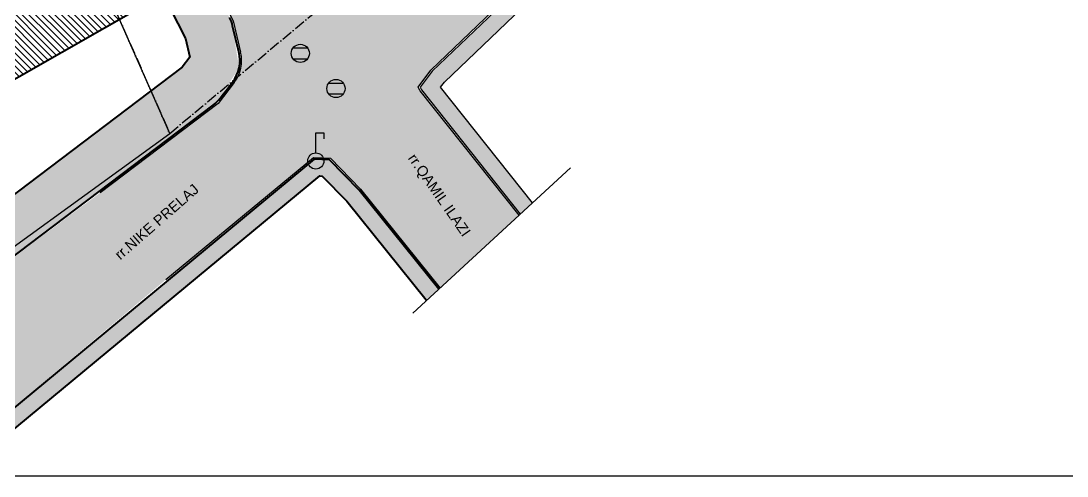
# Model space of a CAD drawing. Header units: metres. Extents: x 2674 to 33045, y -10854 to 2806.
# Drawn here: x 5575 to 11335, y -10854 to -8347 of the extents above; entities that cross this region are included whole.
import ezdxf

# ---------------------------------------------------------------- set-up
doc = ezdxf.new("R2010")
doc.units = ezdxf.units.M
doc.linetypes.add('ACAD_ISO10W100', pattern=[18, 12, -3, 0, -3])
for name, color, linetype in [('Asfallt', 8, 'Continuous'), ('Kufiri i parcelave', 7, 'Continuous'), ('Objekt', 1, 'Continuous'), ('pikat puset fekal', 7, 'Continuous'), ('shtyll telefoni', 7, 'Continuous'), ('Trotuari', 47, 'Continuous')]:
    doc.layers.add(name, color=color, linetype=linetype)
doc.styles.add('Dimensionet CM', font='swissc.ttf', dxfattribs={"height": 20})
pattern_1 = [(45, (0, 0), (2e-15, 28.28427), [60, -20]), (135, (14.142, 14.142), (2e-15, 28.28427), [60, -20])]

msp = doc.modelspace()

# ---------------------------------------------------------------- hatches: boundary and pattern name
at = {"lineweight": 0, "true_color": 0x3b3b3b}
h = msp.add_hatch(color=250, dxfattribs=at)
edge = h.paths.add_edge_path()
edge.add_line((5585.6, -5012), (6601.4, -7182.9))
edge.add_line((6601.4, -7182.9), (7074.9, -8080.4))
edge.add_line((7074.9, -8080.4), (7231.2, -8193.1))
edge.add_arc((7348.1, -8030.8), 200, 234.23122, 290.54724)
edge.add_line((7418.3, -8218.1), (7564.7, -8163.2))
edge.add_arc((7494.5, -7975.9), 200, 290.54724, 313.82409)
edge.add_line((7633, -8120.2), (8625, -7168.1))
edge.add_line((8625, -7168.1), (9948.7, -5861))
edge.add_line((9948.7, -5861), (10291.9, -6225.9))
edge.add_line((10291.9, -6225.9), (8984.4, -7512.6))
edge.add_line((8984.4, -7512.6), (7832.1, -8618.3))
edge.add_line((7832.1, -8618.3), (7763.4, -8712))
edge.add_line((7763.4, -8712), (7773.9, -8732.3))
edge.add_line((7773.9, -8732.3), (8318.4, -9417.3))
edge.add_line((8318.4, -9417.3), (7883, -9818.9))
edge.add_line((7883, -9818.9), (7444.4, -9273.9))
edge.add_line((7444.4, -9273.9), (7279.2, -9104))
edge.add_line((7279.2, -9104), (7186.7, -9099))
edge.add_line((7186.7, -9099), (6373.3, -9772.6))
edge.add_line((6373.3, -9772.6), (5376.2, -10610))
edge.add_line((5376.2, -10610), (4945.4, -10089.5))
edge.add_line((4945.4, -10089.5), (6011.3, -9294.1))
edge.add_line((6011.3, -9294.1), (6662.1, -8801.6))
edge.add_line((6662.1, -8801.6), (6749.5, -8687.2))
edge.add_arc((6590.6, -8565.7), 200, 322.61256, 373.47359)
edge.add_line((6785.1, -8519.1), (6744, -8347.4))
edge.add_line((6744, -8347.4), (6187.8, -7256.3))
edge.add_line((6187.8, -7256.3), (5223, -5220))
edge.add_line((5223, -5220), (5585.6, -5012))
at = {"lineweight": 0}
h = msp.add_hatch(dxfattribs=at)
h.set_pattern_fill('BRICK_HERRINGBONE45', color=256, scale=5, style=0, pattern_type=2)
h.set_pattern_definition(pattern_1)
h.paths.add_polyline_path([(4945.4, -10089.5), (6655.7, -8795.2), (6776.5, -8605.1), (6735.5, -8350.6), (6179.7, -7260.3), (5223, -5220), (4988.3, -5354.5), (5937.5, -7378.8), (6480.8, -8444.5), (6505.5, -8547.7), (6463.7, -8602.4), (4773.3, -9881.6)])
h = msp.add_hatch(dxfattribs=at)
h.set_pattern_fill('BRICK_HERRINGBONE45', color=256, scale=5, style=0, pattern_type=2)
h.set_pattern_definition(pattern_1)
h.paths.add_polyline_path([(8325, -9411.1), (7781.5, -8727.4), (7774, -8712.8), (7838.9, -8624.3), (8990.6, -7519.1), (10298.2, -6232.3), (10362, -6297.2), (9054.1, -7584.3), (7907.6, -8684.5), (7886.5, -8713.2), (8392.1, -9349.3)])
at = {"lineweight": 0, "true_color": 0xbda38f}
h = msp.add_hatch(dxfattribs=at)
h.set_pattern_fill('ANSI31', color=253, scale=8, angle=90, style=0)
h.paths.add_polyline_path([(5860.5, -7539.5), (6271.2, -8253.2), (5328.6, -8788.8), (4917.9, -8075.1)])
h.paths.add_polyline_path([(5764.5, -7531), (5371.6, -6767.9), (3952.8, -7574.1), (4345.7, -8337.2)])
at = {"lineweight": 0}
h = msp.add_hatch(dxfattribs=at)
h.set_pattern_fill('BRICK_HERRINGBONE45', color=256, scale=5, style=0, pattern_type=2)
h.set_pattern_definition(pattern_1)
h.paths.add_polyline_path([(7876.4, -9825), (7437.7, -9279.8), (7275.2, -9112.8), (7189.7, -9108.2), (5376.2, -10610), (5434.2, -10680.1), (7220.4, -9201), (7235.6, -9201), (7369.4, -9340.2), (7809.5, -9887)])

# ---------------------------------------------------------------- linework, layer by layer
msp.add_line((7732.7, -9957.5, 552.5), (8601.6, -9156), dxfattribs=at)
msp.add_lwpolyline([(2674.5, -10854.5), (2674.5, -3429.5), (13175.5, -3429.5), (13175.5, -10854.5), (2674.5, -10854.5)], close=True)
msp.add_lwpolyline([(2675.5, -10854.5), (2675.5, -3429.5), (13175.5, -3429.5), (13175.5, -10854.5), (2675.5, -10854.5)], close=True, dxfattribs=at)
at = {"layer": 'Asfallt'}
for p, q in [((6187.8, -7256.3, 542.5), (6744, -8347.4, 537.4)), ((6744, -8347.4, 537.4), (6785.1, -8519.1, 537.3)), ((6749.5, -8687.2, 535.2), (6662.1, -8801.6, 532.1)), ((6662.1, -8801.6, 532.1), (6011.3, -9294.1, 520.4))]:
    msp.add_line(p, q, dxfattribs=at)
for points in [[(8318.4, -9417.3, 533.6), (7773.9, -8732.3, 534.6), (7763.4, -8712, 535.8), (7832.1, -8618.3, 540.9), (8984.4, -7512.6, 550.4), (10291.9, -6225.9, 569.5)], [(6373.3, -9772.6, 525.5), (7186.7, -9099, 538.1), (7279.2, -9104, 537.5), (7444.4, -9273.9, 536.8), (7883, -9818.9, 535.3)]]:
    msp.add_polyline3d(points, dxfattribs=at)
at = {"layer": 'Asfallt', "extrusion": (-0.025977, -0.006981, 0.999638)}
msp.add_arc((9982.6, 4154.8, 420.3), 200, 37.56123, 88.43171, dxfattribs=at)
at = {"layer": 'Kufiri i parcelave', "linetype": 'ACAD_ISO10W100', "ltscale": 5, "elevation": -56910}
msp.add_lwpolyline([(5139.2, -4856.6), (5239.9, -5399.7), (5289.9, -5670.9), (5447.8, -6790.8), (5738.8, -7521.8), (5994.8, -8058.8), (6394.8, -8966.8), (7338.8, -8179.8), (6544.8, -7435.8), (6003.9, -5928.9), (5934.9, -5449.9), (5851.9, -4928.9), (5769.4, -4580.6)], dxfattribs=at)
at = {"layer": 'Kufiri i parcelave', "linetype": 'Continuous', "elevation": -56910}
msp.add_lwpolyline([(6394.8, -8966.8), (5994.8, -8058.8), (5738.8, -7521.8), (4778.8, -8115.7), (4243.8, -8290.7), (3618.8, -8743.7), (3601.8, -9079.6), (4458.7, -10324.6), (4658.7, -10255.6), (5063.7, -9932.7), (6394.8, -8966.8)], close=True, dxfattribs=at)
at = {"layer": 'Objekt', "lineweight": 40, "elevation": 539.9, "flags": 128}
msp.add_lwpolyline([(5860.5, -7539.5), (6271.2, -8253.2), (5328.6, -8788.8), (4917.9, -8075.1)], close=True, dxfattribs=at)
at = {"layer": 'pikat puset fekal', "color": 30}
for p, q in [((7073.6, -8496.2, 537.5), (7153.6, -8496.2, 537.5)), ((7073.6, -8556.2, 537.5), (7153.6, -8556.2, 537.5)), ((7270, -8689.8, 538.1), (7350, -8689.8, 538.1)), ((7270, -8749.8, 538.1), (7350, -8749.8, 538.1))]:
    msp.add_line(p, q, dxfattribs=at)
for centre in [(7113.6, -8526.2, 537.5), (7310, -8719.8, 538.1)]:
    msp.add_circle(centre, 50, dxfattribs=at)
at = {"layer": 'shtyll telefoni', "color": 3}
for p, q in [((7199.1, -9074.1, 539.8), (7199.1, -8963.4, 539.8)), ((7199.1, -8963.4, 539.8), (7243.7, -8963.4, 539.8)), ((7243.7, -8963.4, 539.8), (7243.7, -8996.9, 539.8))]:
    msp.add_line(p, q, dxfattribs=at)
msp.add_circle((7199.1, -9118.7, 539.8), 44.6, dxfattribs=at)
at = {"layer": 'Trotuari'}
for p, q in [((8990.6, -7519.1, 562.7), (7838.9, -8624.3, 553.2)), ((7838.9, -8624.3, 553.2), (7774, -8712.8, 548.1)), ((7774, -8712.8, 548.1), (7781.5, -8727.4, 546.9)), ((7781.5, -8727.4, 546.9), (8325, -9411.1, 545.9))]:
    msp.add_line(p, q, dxfattribs=at)
at = {"layer": 'Trotuari', "color": 8, "lineweight": 40, "true_color": 0x828282}
for p, q in [((6775.4, -8517.1, 549.6), (6741, -8373.7, 549.7)), ((6672.2, -8773.6, 545), (6739.8, -8685.1, 547.5)), ((4945.4, -10089.5, 513.7), (6634, -8811.6, 544.1))]:
    msp.add_line(p, q, dxfattribs=at)
for points in [[(4988.3, -5354.5, 561.9), (5937.5, -7378.8, 545.7), (6480.8, -8444.5, 554.7), (6505.5, -8547.7, 554.3), (6463.7, -8602.4, 554), (4773.3, -9881.6, 509.6)], [(7876.4, -9825, 547.6), (7437.7, -9279.8, 549.1), (7275.2, -9112.8, 550.4), (7189.7, -9108.2, 550.4), (5376.2, -10610, 522.3)], [(5434.2, -10680.1, 526.7), (7220.4, -9201, 555.4), (7234.8, -9201.7, 554.8), (7369.4, -9340.2, 554.1), (7806.7, -9883.5, 552.5)]]:
    msp.add_polyline3d(points, dxfattribs=at)
at = {"layer": 'Trotuari'}
msp.add_polyline3d([(8392.1, -9349.3, 550.9), (7886.5, -8713.2, 551.9), (7907.6, -8684.5, 558.2), (9054.1, -7584.3, 567.7), (10362, -6297.2, 586.8)], dxfattribs=at)
at = {"layer": 'Trotuari', "color": 8, "lineweight": 40, "true_color": 0x828282, "extrusion": (0.014454, 0.002691, 0.999892)}
msp.add_arc((6537.9, -8422, 624.6), 200, 13.47279, 27.01127, dxfattribs=at)
at = {"layer": 'Trotuari', "color": 8, "lineweight": 40, "true_color": 0x828282, "extrusion": (-0.026591, -0.007143, 0.999621)}
msp.add_arc((9977.7, 4147.4, 430.1), 200, 37.5662, 88.43713, dxfattribs=at)
at = {"layer": 'Trotuari', "color": 8, "lineweight": 40, "true_color": 0x828282, "extrusion": (0.006605, -0.032507, 0.99945)}
msp.add_arc((4660, -9752.3, 874), 200, 295.64384, 311.14271, dxfattribs=at)

# ---------------------------------------------------------------- texts
at = {"color": 154, "char_height": 46.009, "attachment_point": 1, "style": 'Dimensionet CM'}
for s, insert, rotation in [('{\\fArial|b0|i0|c0|p34;\\H1.2346x;\\C255;\\c16773344;rr.QAMIL ILAZI}', (7750.4, -9071.2), 304.91632), ('{\\fArial|b0|i0|c0|p34;\\H1.2346x;\\C255;\\c16773344;rr.NIKE PRELAJ}', (6085.1, -9623.9), 41.14918)]:
    msp.add_mtext(s, dxfattribs=dict(at, insert=insert, rotation=rotation))

doc.saveas('drawing.dxf')
